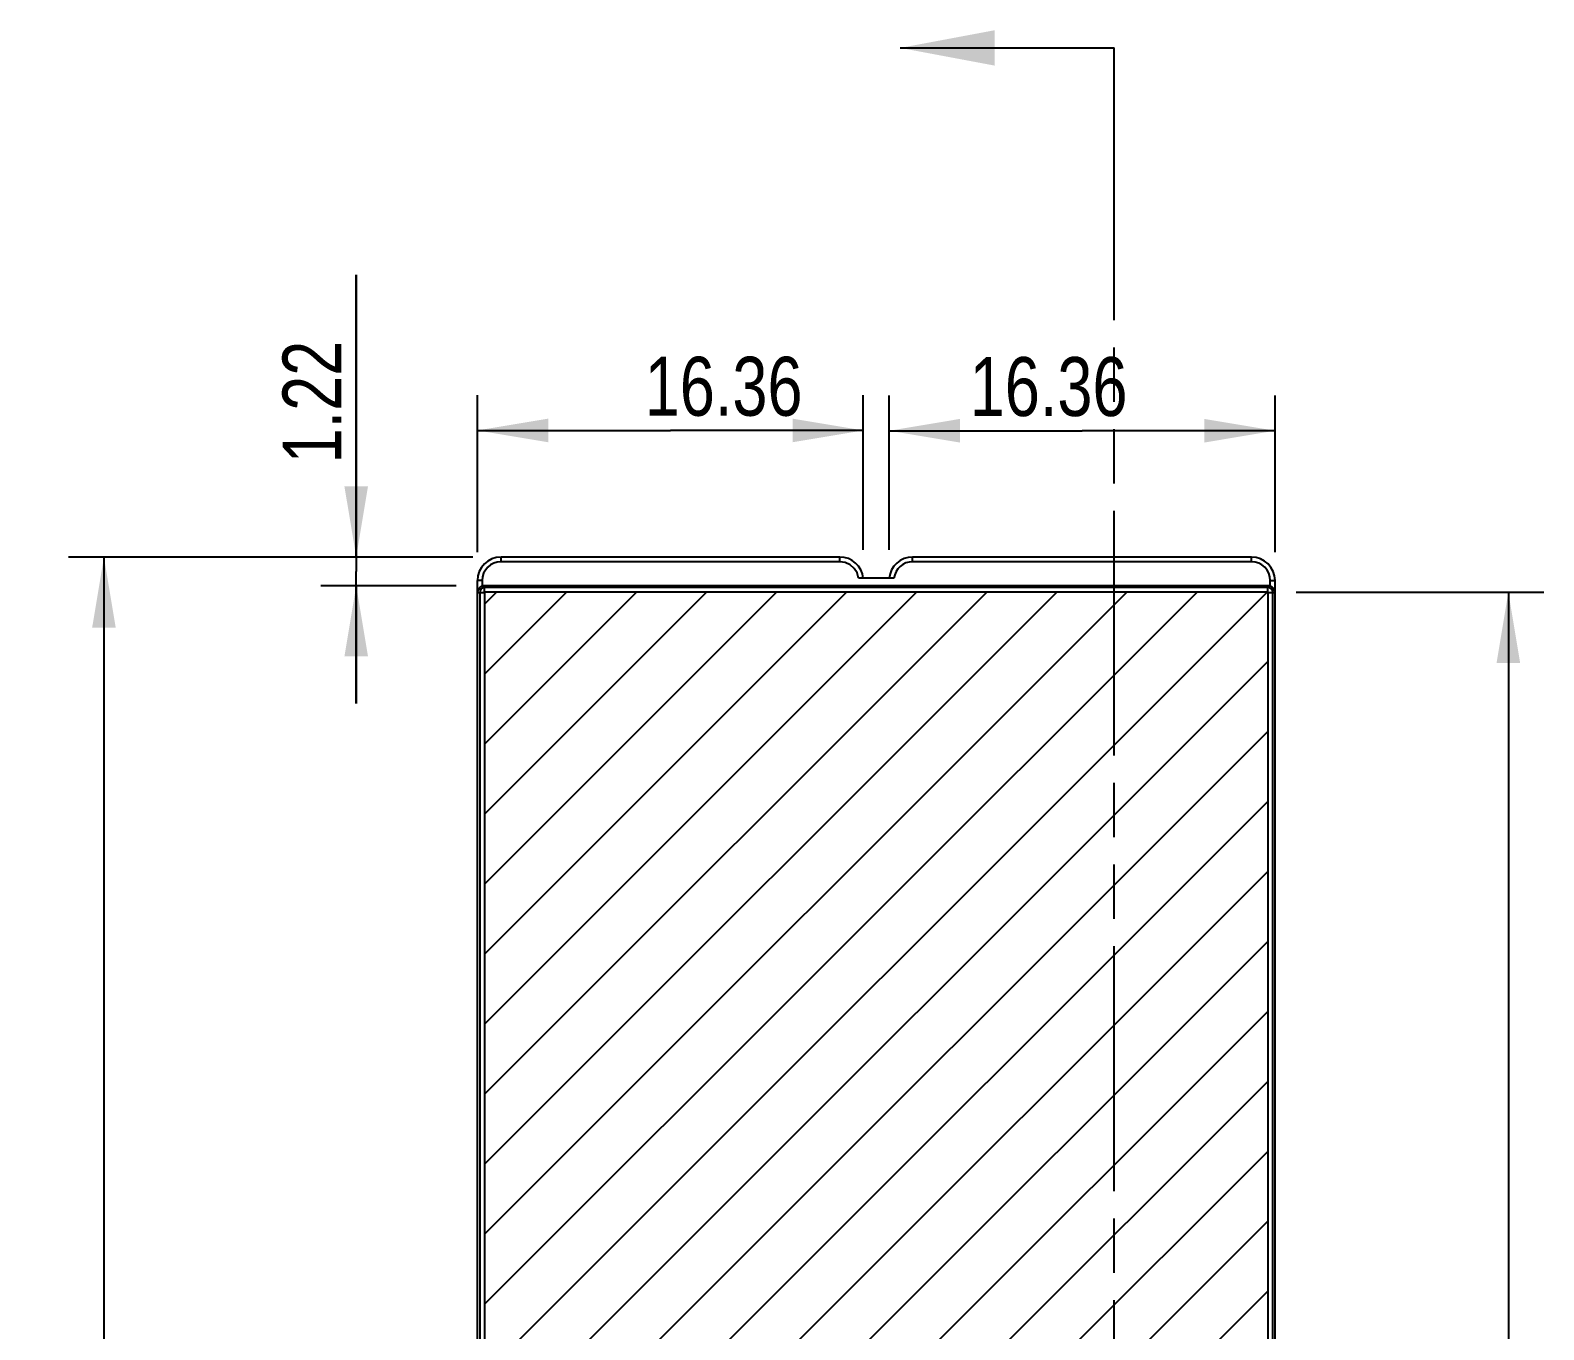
# Model space of a CAD drawing. Header units: millimetres. Extents: x 0 to 420, y 0 to 297.
# Drawn here: x 97.5 to 161.7, y 171.7 to 226.9 of the extents above; entities that cross this region are included whole.
import ezdxf

# ---------------------------------------------------------------- set-up
doc = ezdxf.new("R2010")
doc.units = ezdxf.units.MM
doc.header["$LTSCALE"] = 23.1
doc.linetypes.add('PHANTOM', pattern=[0.8, 0.45, -0.05, 0.1, -0.05, 0.1, -0.05])
doc.layers.get('0').update_dxf_attribs({"linetype": 'CONTINUOUS'})
for name, color, linetype in [('03___PRT_ALL_CURVES', 7, 'CONTINUOUS'), ('06___PRT_ALL_SURFS', 7, 'CONTINUOUS'), ('DEFAULT_3', 7, 'PHANTOM')]:
    doc.layers.add(name, color=color, linetype=linetype)
doc.styles.get("Standard").update_dxf_attribs({"font": 'txt', "width": 0.8})
doc.dimstyles.new('DIMSTYLE_1', dxfattribs={"dimtxt": 2.5, "dimasz": 3, "dimexe": 1.5, "dimexo": 1.2, "dimtad": 1, "dimdsep": 46, "dimtxsty": 'STANDARD', "dimblk": '_FILLED', "dimblk1": '_FILLED', "dimblk2": '_FILLED', "dimcen": 0.09, "dimazin": 2, "dimtp": 0.01, "dimtm": 0.01, "dimtfac": 1, "dimtofl": 0, "dimtmove": 0, "dimatfit": 3, "dimldrblk": '_FILLED', "dimfxl": 1, "dimtolj": 1, "dimarcsym": 0})
doc.dimstyles.get("Standard").update_dxf_attribs({"dimtxt": 2.5, "dimasz": 3, "dimexe": 1.5, "dimexo": 1.2, "dimtad": 1, "dimdsep": 46, "dimtxsty": 'STANDARD', "dimblk": '_FILLED', "dimblk1": '_FILLED', "dimblk2": '_FILLED', "dimcen": 0.09, "dimazin": 2, "dimtol": 1, "dimtp": 0.01, "dimtm": 0.01, "dimtfac": 1, "dimtofl": 0, "dimtmove": 0, "dimatfit": 3, "dimldrblk": '_FILLED', "dimfxl": 1, "dimtolj": 1, "dimarcsym": 0})

# ---------------------------------------------------------------- blocks, each defined once
blk = doc.blocks.new('_FILLED')
at = {"color": 0, "linetype": 'BYBLOCK'}
blk.add_solid([(0, 0), (-1, 0.167), (-1, -0.167)], dxfattribs=at)
blk = doc.blocks.new('XSEC_FILLED')
at = {"color": 0, "linetype": 'BYBLOCK'}
blk.add_solid([(0, 0), (-1, 0.1875), (-1, -0.1875)], dxfattribs=at)
blk = doc.blocks.new('*D0')
at = {"color": 7, "linetype": 'CONTINUOUS'}
for p, q in [((116.235, 204.516), (99.095, 204.516)), ((100.595, 204.516), (100.595, 146.816)), ((100.595, 89.116), (100.595, 146.816)), ((115.535, 89.116), (99.095, 89.116))]:
    blk.add_line(p, q, dxfattribs=at)
at = {"color": 7, "linetype": 'CONTINUOUS', "xscale": 3, "yscale": 3, "zscale": 3}
for p, rotation in [((100.595, 204.516), 90), ((100.595, 89.116), 270)]:
    blk.add_blockref('_FILLED', p, dxfattribs=dict(at, rotation=rotation))
at = {"color": 7, "linetype": 'CONTINUOUS', "insert": (97.47, 145.334), "char_height": 2.5, "width": 10, "attachment_point": 2, "rotation": 90, "line_spacing_factor": 0.9}
blk.add_mtext('115.4', dxfattribs=at)
blk = doc.blocks.new('*D1')
at = {"color": 7, "linetype": 'CONTINUOUS'}
for p, q in [((111.294, 204.516), (111.294, 216.488)), ((111.294, 216.488), (111.294, 203.905)), ((116.235, 204.516), (109.794, 204.516)), ((111.294, 198.295), (111.294, 203.905)), ((115.535, 203.295), (109.794, 203.295)), ((111.294, 203.295), (111.294, 198.295))]:
    blk.add_line(p, q, dxfattribs=at)
at = {"color": 7, "linetype": 'CONTINUOUS', "xscale": 3, "yscale": 3, "zscale": 3}
for p, rotation in [((111.294, 204.516), 270), ((111.294, 203.295), 90)]:
    blk.add_blockref('_FILLED', p, dxfattribs=dict(at, rotation=rotation))
at = {"color": 7, "linetype": 'CONTINUOUS', "insert": (108.169, 208.488), "char_height": 2.5, "width": 8, "attachment_point": 1, "rotation": 90, "line_spacing_factor": 0.9}
blk.add_mtext('1.22', dxfattribs=at)
blk = doc.blocks.new('*D2')
at = {"color": 7, "linetype": 'CONTINUOUS'}
for p, q in [((116.435, 204.716), (116.435, 211.386)), ((132.797, 204.816), (132.797, 211.386)), ((116.435, 209.886), (124.616, 209.886)), ((132.797, 209.886), (124.616, 209.886))]:
    blk.add_line(p, q, dxfattribs=at)
at = {"color": 7, "linetype": 'CONTINUOUS', "xscale": 3, "yscale": 3, "zscale": 3, "rotation": 180}
blk.add_blockref('_FILLED', (116.435, 209.886), dxfattribs=at)
at = {"color": 7, "linetype": 'CONTINUOUS', "xscale": 3, "yscale": 3, "zscale": 3}
blk.add_blockref('_FILLED', (132.797, 209.886), dxfattribs=at)
at = {"color": 7, "linetype": 'CONTINUOUS', "insert": (126.876, 213.011), "char_height": 2.5, "width": 10, "attachment_point": 2, "line_spacing_factor": 0.9}
blk.add_mtext('16.36', dxfattribs=at)
blk = doc.blocks.new('*D3')
at = {"color": 7, "linetype": 'CONTINUOUS'}
for p, q in [((133.897, 204.816), (133.897, 211.374)), ((150.26, 204.716), (150.26, 211.374)), ((133.897, 209.874), (142.078, 209.874)), ((150.26, 209.874), (142.078, 209.874))]:
    blk.add_line(p, q, dxfattribs=at)
at = {"color": 7, "linetype": 'CONTINUOUS', "xscale": 3, "yscale": 3, "zscale": 3, "rotation": 180}
blk.add_blockref('_FILLED', (133.897, 209.874), dxfattribs=at)
at = {"color": 7, "linetype": 'CONTINUOUS', "xscale": 3, "yscale": 3, "zscale": 3}
blk.add_blockref('_FILLED', (150.26, 209.874), dxfattribs=at)
at = {"color": 7, "linetype": 'CONTINUOUS', "insert": (140.659, 212.999), "char_height": 2.5, "width": 10, "attachment_point": 2, "line_spacing_factor": 0.9}
blk.add_mtext('16.36', dxfattribs=at)
blk = doc.blocks.new('*D4')
at = {"color": 7, "linetype": 'CONTINUOUS'}
for p, q in [((151.16, 203.02), (161.656, 203.02)), ((160.156, 203.02), (160.156, 146.618)), ((160.156, 90.216), (160.156, 146.618)), ((151.164, 90.216), (161.656, 90.216))]:
    blk.add_line(p, q, dxfattribs=at)
at = {"color": 7, "linetype": 'CONTINUOUS', "xscale": 3, "yscale": 3, "zscale": 3}
for p, rotation in [((160.156, 203.02), 90), ((160.156, 90.216), 270)]:
    blk.add_blockref('_FILLED', p, dxfattribs=dict(at, rotation=rotation))
at = {"color": 7, "linetype": 'CONTINUOUS', "insert": (157.031, 148.211), "char_height": 2.5, "width": 10, "attachment_point": 2, "rotation": 90, "line_spacing_factor": 0.9}
blk.add_mtext('112.8', dxfattribs=at)

msp = doc.modelspace()

# ---------------------------------------------------------------- linework, layer by layer
at = {"color": 7, "linetype": 'CONTINUOUS'}
msp.add_line((139.44, 226.118), (143.44, 226.118), dxfattribs=at)
at = {"layer": '03___PRT_ALL_CURVES', "color": 7, "linetype": 'CONTINUOUS'}
for p, q in [((116.73, 203.016), (116.73, 90.216)), ((116.733, 175.779), (143.971, 203.017)), ((116.733, 172.809), (146.94, 203.016)), ((116.733, 169.84), (149.91, 203.016)), ((116.734, 202.509), (117.245, 203.02)), ((116.734, 199.539), (120.215, 203.02)), ((116.734, 196.569), (123.184, 203.019)), ((116.734, 193.599), (126.154, 203.019)), ((116.734, 190.629), (129.123, 203.019)), ((116.734, 187.659), (132.093, 203.018)), ((116.734, 184.689), (135.062, 203.018)), ((116.734, 181.719), (138.032, 203.017)), ((116.734, 178.749), (141.001, 203.017)), ((149.96, 203.02), (116.735, 203.02)), ((149.964, 90.216), (149.964, 203.016)), ((116.733, 166.87), (149.964, 200.1)), ((116.733, 163.9), (149.964, 197.13)), ((116.733, 160.93), (149.964, 194.161)), ((116.733, 157.96), (149.964, 191.191)), ((116.733, 154.99), (149.964, 188.221)), ((116.733, 152.02), (149.964, 185.251)), ((116.732, 149.05), (149.964, 182.281)), ((116.732, 146.08), (149.964, 179.311)), ((116.732, 143.11), (149.964, 176.341)), ((122.468, 145.876), (149.964, 173.372))]:
    msp.add_line(p, q, dxfattribs=at)
at = {"layer": '06___PRT_ALL_SURFS', "color": 7, "linetype": 'CONTINUOUS'}
for p, q in [((117.435, 204.316), (117.435, 204.516)), ((131.802, 204.516), (117.435, 204.516)), ((131.802, 204.316), (117.435, 204.316)), ((131.802, 204.316), (131.802, 204.516)), ((134.892, 204.316), (134.892, 204.516)), ((149.26, 204.516), (134.892, 204.516)), ((149.26, 204.316), (134.892, 204.316)), ((149.26, 204.316), (149.26, 204.516)), ((116.435, 89.416), (116.435, 203.516)), ((116.635, 203.516), (116.435, 203.516)), ((116.635, 203.516), (116.635, 203.276)), ((134.098, 203.616), (132.596, 203.616)), ((150.06, 203.276), (150.06, 203.516)), ((150.06, 203.516), (150.26, 203.516)), ((150.26, 89.416), (150.26, 203.516)), ((116.435, 203.016), (116.73, 203.016)), ((116.531, 203.016), (116.531, 89.416)), ((116.73, 203.02), (116.73, 89.412)), ((149.964, 203.02), (116.73, 203.02)), ((116.735, 203.02), (116.735, 203.295)), ((149.96, 203.295), (116.735, 203.295)), ((149.96, 203.219), (116.735, 203.219)), ((149.96, 203.02), (149.96, 203.295)), ((149.964, 89.412), (149.964, 203.02)), ((149.964, 203.016), (150.26, 203.016)), ((150.163, 89.416), (150.163, 203.016))]:
    msp.add_line(p, q, dxfattribs=at)
msp.add_lwpolyline([(132.596, 203.616), (132.534, 203.838), (132.412, 204.033), (132.239, 204.186), (132.03, 204.283), (131.802, 204.316)], dxfattribs=at)
for centre, radius, start, end in [((117.435, 203.516), 1, 90, 180), ((117.435, 203.516), 0.8, 90, 180), ((131.802, 203.516), 1, 5.73917, 90), ((134.892, 203.516), 1, 90, 174.26083), ((134.892, 203.516), 0.8, 90, 172.81924), ((149.26, 203.516), 1, 0, 90), ((149.26, 203.516), 0.8, 0, 90), ((116.735, 203.016), 0.203, 90, 180), ((116.735, 203.016), 0.279, 90, 111.00502), ((149.96, 203.016), 0.279, 68.99498, 90), ((149.96, 203.016), 0.203, 0, 90)]:
    msp.add_arc(centre, radius, start, end, dxfattribs=at)
for centre, start_param, end_param in [((116.706, 203.016), 1.8372, 3.141593), ((149.988, 203.016), 0, 1.304392)]:
    msp.add_ellipse(centre, major_axis=(0.271, 0), ratio=0.994461, start_param=start_param, end_param=end_param, dxfattribs=at)
at = {"layer": 'DEFAULT_3', "color": 7, "linetype": 'PHANTOM'}
for p, q in [((143.44, 222.118), (143.44, 226.118)), ((143.44, 66.727), (143.44, 222.118))]:
    msp.add_line(p, q, dxfattribs=at)

# ---------------------------------------------------------------- dimensions: what is measured, and where the dimension line sits
at = {"color": 7, "linetype": 'CONTINUOUS'}
for base, p1, p2, angle, picture, middle in [((111.294, 203.295), (117.435, 204.516), (116.735, 203.295), 270, '*D1', (111.294, 212.738)), ((133.897, 209.874), (150.26, 203.516), (133.897, 203.616), 180, '*D3', (140.909, 209.874)), ((100.595, 89.116), (117.435, 204.516), (116.735, 89.116), 270, '*D0', (100.595, 145.647)), ((160.156, 203.02), (149.964, 90.216), (149.96, 203.02), 90, '*D4', (160.156, 148.524))]:
    dim = msp.add_linear_dim(base=base, p1=p1, p2=p2, angle=angle, dimstyle='DIMSTYLE_1', dxfattribs=at)
    dim.commit()
    dim.dimension.update_dxf_attribs({"geometry": picture, "text_midpoint": middle, "dimtype": 160})
dim = msp.add_linear_dim(base=(132.797, 209.886), p1=(116.435, 203.516), p2=(132.797, 203.616), dimstyle='DIMSTYLE_1', dxfattribs=at)
dim.commit()
dim.dimension.update_dxf_attribs({"geometry": '*D2', "text_midpoint": (127.126, 209.886), "dimtype": 160})

# ---------------------------------------------------------------- leaders
msp.add_leader([(134.369, 226.118), (139.44, 226.118)], dimstyle='STANDARD', override={"dimasz": 4, "dimtad": 0, "dimldrblk": 'XSEC_FILLED'}, dxfattribs=at)

doc.saveas('drawing.dxf')
